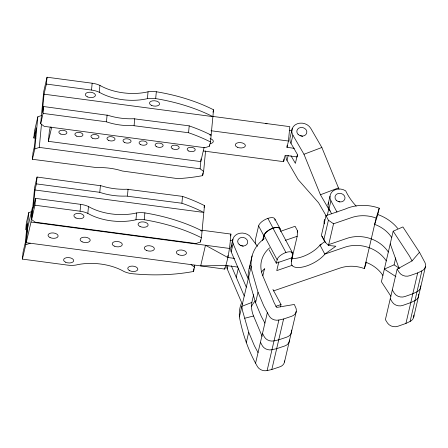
<?xml version="1.0" encoding="UTF-8"?>
<svg xmlns="http://www.w3.org/2000/svg" width="448" height="448" viewBox="0 0 448 448"><rect width="100%" height="100%" fill="white"/><g stroke="black" fill="none" stroke-linecap="round" stroke-linejoin="round"><path stroke-width="0.67" d="M292.018 257.578L291.301 264.051L292.522 265.966A20.266 8.686 -28.1 0 0 324.005 255.153L324.8 254.1L335.843 246.238L328.502 245.437L325.237 242.217L321.384 235.458L325.987 215.673L345.072 209.115A41.222 34.866 13.1 0 1 379.249 208.202L377.485 215.779M269.147 249.855L276.259 263.178L291.889 257.807L292.701 253.254L279.765 229.029A8.714 3.735 -28.1 0 0 273 228.267A8.714 3.735 -28.1 0 0 264.673 234.214L263.323 238.952M291.312 261.542L297.198 236.275L297.506 230.815L295.092 226.29L280.398 231.342M194.768 265.194L193.592 271.46A125.429 66.466 5.4 0 1 168.599 274.473L163.402 274.719A125.429 66.466 5.4 0 1 131.684 273.644A16.503 8.747 5.4 0 1 123.922 271.471A40.533 21.476 5.4 0 0 75.796 265.07A16.503 8.747 5.4 0 1 67.519 265.11L22.4 259.112L23.05 252.269L25.402 242.161L27.149 223.681L25.726 229.785L26.37 222.942L28.773 212.626L31.343 211.725M35.902 138.242L33.852 137.967L34.496 131.124L37.834 116.81L41.686 115.461M205.57 150.898L203.627 171.427L202.647 175.638A125.429 66.466 5.4 0 1 182.795 178.293L177.873 178.64L122.326 171.013A40.533 21.476 5.4 0 0 96.964 167.636L32.39 159.292L33.034 152.449L34.457 146.345L36.204 127.865L33.852 137.967M22.4 259.112L25.732 244.793L28.773 212.626M32.39 159.292L34.793 148.977L37.834 116.81M26.225 242.687L27.58 228.312L32.385 207.682L31.024 222.051L26.225 242.687L224.739 269.086C228.519 257.807 230.048 245.902 230.899 234.08L201.852 230.216M31.612 219.526L34.653 187.359L37.055 177.038L101.522 185.858A40.533 21.476 5.4 0 0 126.885 189.23L182.543 196.386L187.006 197.988A125.429 66.466 5.4 0 1 204.473 205.598L201.432 237.77L200.452 241.982L195.95 243.55L35.134 222.163L31.612 219.526L34.95 205.206L35.594 198.363L80.713 204.361A16.503 8.747 5.4 0 1 88.474 206.534A40.533 21.476 5.4 0 0 136.601 212.934A16.503 8.747 5.4 0 1 144.878 212.895A125.429 66.466 5.4 0 1 175.179 220.069L179.95 221.642A125.429 66.466 5.4 0 1 202.082 230.922L200.698 230.742M40.673 123.71L43.714 91.543L47.046 77.224L92.165 83.222A16.503 8.747 5.4 0 1 99.926 85.394A40.533 21.476 5.4 0 0 148.053 91.795A16.503 8.747 5.4 0 1 156.33 91.756A125.429 66.466 5.4 0 1 186.631 98.93L191.402 100.498A125.429 66.466 5.4 0 1 213.534 109.782L210.493 141.949L209.513 146.16L205.01 147.734L44.19 126.347L40.673 123.71L43.075 113.389L43.719 106.546L108.186 115.36A40.533 21.476 5.4 0 0 133.549 118.737L189.006 125.821L193.67 127.495A125.429 66.466 5.4 0 1 211.137 135.106L209.754 134.921M37.055 177.038L36.411 183.887L34.989 189.991L33.242 208.471L35.594 198.363M47.046 77.224L46.396 84.067L44.044 94.175L42.297 112.655L43.719 106.546M34.793 148.977L39.29 147.403L41.49 124.135M204.109 147.342L200.788 161.605L48.39 141.338L49.364 131.068L50.31 126.997M201.432 237.77A125.429 66.466 5.4 0 0 179.301 228.486L174.53 226.918A125.429 66.466 5.4 0 0 144.234 219.738A16.503 8.747 5.4 0 0 135.951 219.778A40.533 21.476 5.4 0 1 87.83 213.377A16.503 8.747 5.4 0 0 80.063 211.21L80.713 204.361M44.044 94.175L212.884 116.626A125.429 66.466 5.4 0 0 190.753 107.346L185.982 105.773A125.429 66.466 5.4 0 0 155.68 98.599A16.503 8.747 5.4 0 0 147.403 98.638A40.533 21.476 5.4 0 1 99.277 92.238A16.503 8.747 5.4 0 0 91.515 90.065L92.165 83.222M87.83 213.377L88.474 206.534M99.277 92.238L99.926 85.394M34.989 189.991L203.829 212.447A125.429 66.466 5.4 0 0 186.362 204.831L181.894 203.235L126.235 196.073A40.533 21.476 5.4 0 1 100.873 192.702L99.792 192.315L100.436 185.472M210.493 141.949A125.429 66.466 5.4 0 0 193.026 134.338L188.558 132.737L132.899 125.58A40.533 21.476 5.4 0 1 107.537 122.209L106.456 121.822L107.1 114.974M127.428 195.989L128.078 189.146M134.092 125.496L134.742 118.653M135.951 219.778L136.601 212.934M147.403 98.638L148.053 91.795M144.234 219.738L144.878 212.895M155.68 98.599L156.33 91.756M181.894 203.235L182.543 196.386M188.558 132.737L189.207 125.894M203.627 171.427L200.11 168.79L201.046 158.866M193.592 271.46L193.85 268.722M202.647 175.638L202.905 172.9M200.452 241.982L200.648 239.926M209.513 146.16L209.642 144.794M224.739 269.086L224.868 267.719M234.494 258.395L227.814 257.505L228.004 255.455M203.414 150.993L283.651 161.666L283.909 158.928M294.336 148.327L286.983 147.347L287.179 145.292M286.983 147.347L288.456 141.03L289.811 126.655L212.447 116.368M48.39 141.338L51.71 127.075M212.974 112.19L213.534 109.782M204.053 207.407L204.473 205.598M230.457 235.973L230.899 234.08M230.994 247.374L232.904 239.165M242.34 304.231L227.22 268.912L227.954 265.754M246.31 287.174L231.19 251.854L233.1 243.645A10.13 8.574 13.1 0 1 237.356 234.058A10.13 8.574 13.1 0 1 249.553 235.816L257.505 246.344M236.242 277.306L238.302 268.464M274.949 220.293A9.122 3.909 -28.1 0 0 267.876 218.366A9.122 3.909 -28.1 0 0 258.591 225.915L255.287 240.128A74.984 23.806 71 0 1 255.326 243.992M249.161 268.503L252.101 255.87M284.609 360.898A8.109 6.854 13.1 0 1 279.72 366.873L271.824 369.527L267.12 370.569A8.109 6.854 13.1 0 1 257.611 366.862C248.651 351.439 242.631 334.365 239.4 316.865L251.166 266.33A41.373 34.994 13.1 0 1 261.442 240.946L264.214 238.7M262.595 240.649L263.771 235.603A9.122 3.909 -28.1 0 1 273.05 228.054A9.122 3.909 -28.1 0 1 280.123 229.981M283.651 161.666L285.124 155.35L297.153 156.951L297.618 154.946M292.253 128.526L290.338 136.735A10.13 8.574 13.1 0 0 290.987 143.366L297.45 154.515L295.389 163.358L290.97 155.73M262.125 336.347L253.551 315.997A32.424 27.429 13.1 0 1 251.843 302.445L253.646 294.706M326.183 215.914L318.567 202.77L298.094 179.536L287.017 160.418L288.193 155.366M290.987 143.366L292.897 135.15A10.13 8.574 13.1 0 1 297.22 123.794A10.13 8.574 13.1 0 1 310.772 128.369L321.849 147.487L338.996 189.179M246.254 342.776L248.702 332.248L242.458 310.453L241.853 306.337L251.843 302.445M264.902 323.114L261.279 316.327L255.567 302.77L258.014 292.242L251.77 270.446L251.166 266.33M262.825 275.8L264.41 269.002M276.259 263.178L277.614 258.44A8.714 3.735 -28.1 0 1 285.936 252.493A8.714 3.735 -28.1 0 1 292.701 253.254M278.83 261.766L276.769 270.609L292.118 265.334M255.59 363.121L267.35 312.586L263.726 305.799L258.014 292.242M297.198 232.131L297.506 230.815M280.476 306.858L281.008 304.55L272.927 289.408M267.12 370.569L278.886 320.034L283.59 318.993L291.486 316.338A8.109 6.854 13.1 0 0 296.145 308.655L294.336 304.455L276.651 307.446L274.114 302.697L262.864 275.99A32.424 27.429 13.1 0 1 269.634 247.828M271.824 369.527L283.59 318.993M284.486 362.029L296.246 311.494M328.065 204.506L329.98 196.297M327.342 215.107L328.737 209.104L320.432 194.768L303.974 154.269L292.897 135.15M331.57 213.763L329.006 208.964L330.915 200.754A10.13 8.574 13.1 0 1 333.486 190.641A10.13 8.574 13.1 0 1 345.716 190.887A64.607 54.65 13.1 0 0 356.171 206.091M323.798 239.982L328.401 220.198L325.987 215.673M328.502 245.437L333.542 223.782L351.607 217.577A32.424 27.429 13.1 0 1 376.141 218.047L379.249 208.202M273.482 290.914L339.847 268.106A32.424 27.429 13.1 0 1 364.375 268.582L376.141 218.047M419.479 252.274L412.048 260.915L397.152 269.125L385.392 319.659L387.548 323.109A8.109 6.854 13.1 0 0 398.082 326.2L405.922 323.445L410.105 321.429L421.87 270.894A8.109 6.854 13.1 0 0 425.085 262.819L419.479 252.274L402.892 226.934L393.176 231.207L381.41 281.742L390.914 296.257M395.892 276.618L384.356 269.108L394.072 264.835L395.69 257.891M405.922 323.445L417.682 272.91L421.87 270.894M413.683 317.201L425.443 266.666M364.375 268.582L366.453 262.018M264.779 268.671L263.889 269.455A32.424 27.429 13.1 0 0 261.47 272.014M324.94 241.517L319.973 245.056L319.172 246.103A20.266 8.686 -28.1 0 1 291.995 258.44M303.974 154.269L321.849 147.487M320.432 194.768L338.302 187.981M417.682 272.91L409.842 275.666A8.109 6.854 13.1 0 1 399.314 272.574L397.152 269.125M25.732 244.793L30.234 243.219M285.219 240.391L297.198 236.275M321.272 244.608L319.973 245.056L324.8 254.1L344.697 247.262A32.424 27.429 13.1 0 1 386.266 260.898M328.692 244.63L346.758 238.42A32.424 27.429 13.1 0 1 388.321 252.056M275.8 306.342L281.008 304.55M244.692 318.259L253.551 315.997M46.396 84.067L91.515 90.065M289.268 130.323L291.945 130.682M210.986 130.726L288.456 141.03M43.075 113.389L106.456 121.822M39.29 147.403L200.11 168.79M36.411 183.887L99.792 192.315M34.95 205.206L80.063 211.21M230.098 240.486L232.77 240.839M31.024 222.051L229.544 248.455M237.983 267.109L225.949 265.507L200.676 265.888L205.481 245.252L227.814 257.505M265.754 123.458L267.058 123.844M394.072 264.835L399.263 268.218M328.401 220.198L333.542 223.782M191.05 264.606L194.572 267.249M393.176 231.207L409.517 256.166L412.048 260.915M392.302 289.968L394.458 293.418A8.109 6.854 13.1 0 0 404.992 296.509L412.832 293.754L417.015 291.743A8.109 6.854 13.1 0 0 420.745 285.863M390.242 298.81L392.403 302.266A8.109 6.854 13.1 0 0 402.931 305.351L410.771 302.596L414.96 300.586A8.109 6.854 13.1 0 0 418.639 294.151M267.35 312.586L269.377 316.327A8.109 6.854 13.1 0 0 278.886 320.034M262.5 333.43L264.522 337.17A8.109 6.854 13.1 0 0 274.03 340.878L278.734 339.836L286.63 337.182A8.109 6.854 13.1 0 0 291.424 330.064M260.439 342.272L262.466 346.013A8.109 6.854 13.1 0 0 271.975 349.72L276.679 348.678L284.575 346.03A8.109 6.854 13.1 0 0 289.458 340.054M330.915 200.754L337.002 212.15M322.028 236.214L325.237 242.217M274.954 219.162L280.134 228.85M291.726 252.532L292.695 254.346M267.876 218.366L273.05 228.054M273 228.267L285.936 252.493M264.13 235.491L277.066 259.717M258.591 225.915L263.771 235.603M258.037 352.593L254.414 345.806L248.702 332.248M233.1 243.645L248.226 278.964A41.373 34.994 13.1 0 1 250.281 265.177M231.319 265.81L244.255 296.016M390.236 243.841L399.106 268.526M255.567 302.77L249.318 280.974L248.713 276.858M210.14 138.634A5.068 2.682 5.4 0 1 213.304 141.316A5.068 2.682 5.4 0 1 210.23 143.612M287.017 160.418A10.13 8.574 13.1 0 1 285.908 155.982M300.16 135.671A5.068 4.284 13.1 0 1 302.641 136.511M330.238 211.053A10.13 8.574 13.1 0 1 328.737 209.104M227.22 268.912A10.13 8.574 13.1 0 1 226.817 265.535M231.19 251.854A10.13 8.574 13.1 0 1 231.907 245.319M240.61 245.594A5.068 4.284 13.1 0 1 243.146 246.254M329.006 208.964A10.13 8.574 13.1 0 1 328.619 202.339M338.498 201.566A5.068 4.284 13.1 0 1 339.78 201.886M324.229 223.826A10.13 8.574 13.1 0 1 324.649 219.397M391.703 237.524A32.424 27.429 13.1 0 0 374.668 224.37L377.782 214.519A41.222 34.866 13.1 0 1 397.807 228.542M251.451 306.522A32.424 27.429 13.1 0 1 255.326 300.821M239.4 316.865A41.373 34.994 13.1 0 1 241.248 303.626M413.784 314.994A8.109 6.854 13.1 0 1 410.105 321.429M365.848 262.265A32.43 27.429 13.1 0 1 382.883 275.425M178.382 254.638A5.068 2.682 5.4 0 0 186.435 253.355A5.068 2.682 5.4 0 0 179.446 250.079A5.068 2.682 5.4 0 0 178.382 254.638M146.3 250.37A5.068 2.682 5.4 0 0 154.353 249.088A5.068 2.682 5.4 0 0 147.364 245.812A5.068 2.682 5.4 0 0 146.3 250.37M114.218 246.103A5.068 2.682 5.4 0 0 122.27 244.821A5.068 2.682 5.4 0 0 115.276 241.545A5.068 2.682 5.4 0 0 114.218 246.103M82.135 241.836A5.068 2.682 5.4 0 0 90.182 240.554A5.068 2.682 5.4 0 0 83.194 237.278A5.068 2.682 5.4 0 0 82.135 241.836M50.053 237.569A5.068 2.682 5.4 0 0 58.1 236.292A5.068 2.682 5.4 0 0 51.111 233.01A5.068 2.682 5.4 0 0 50.053 237.569M237.3 147.213A5.068 2.682 5.4 0 0 245.347 145.936A5.068 2.682 5.4 0 0 238.358 142.654A5.068 2.682 5.4 0 0 237.3 147.213M87.349 96.858A5.068 2.682 5.4 0 0 95.402 95.575A5.068 2.682 5.4 0 0 88.413 92.299A5.068 2.682 5.4 0 0 87.349 96.858M151.519 105.392A5.068 2.682 5.4 0 0 159.566 104.11A5.068 2.682 5.4 0 0 152.578 100.834A5.068 2.682 5.4 0 0 151.519 105.392M76.485 136.097A4.054 2.15 5.4 0 0 82.925 135.078A4.054 2.15 5.4 0 0 77.336 132.451A4.054 2.15 5.4 0 0 76.485 136.097M60.446 133.963A4.054 2.15 5.4 0 0 66.886 132.944A4.054 2.15 5.4 0 0 61.292 130.318A4.054 2.15 5.4 0 0 60.446 133.963M108.567 140.364A4.054 2.15 5.4 0 0 115.007 139.345A4.054 2.15 5.4 0 0 109.418 136.718A4.054 2.15 5.4 0 0 108.567 140.364M92.529 138.23A4.054 2.15 5.4 0 0 98.969 137.211A4.054 2.15 5.4 0 0 93.374 134.585A4.054 2.15 5.4 0 0 92.529 138.23M124.611 142.498A4.054 2.15 5.4 0 0 131.051 141.478A4.054 2.15 5.4 0 0 125.462 138.852A4.054 2.15 5.4 0 0 124.611 142.498M140.655 144.631A4.054 2.15 5.4 0 0 147.095 143.606A4.054 2.15 5.4 0 0 141.501 140.986A4.054 2.15 5.4 0 0 140.655 144.631M156.694 146.765A4.054 2.15 5.4 0 0 163.134 145.74A4.054 2.15 5.4 0 0 157.545 143.119A4.054 2.15 5.4 0 0 156.694 146.765M172.738 148.898A4.054 2.15 5.4 0 0 179.178 147.874A4.054 2.15 5.4 0 0 173.583 145.253A4.054 2.15 5.4 0 0 172.738 148.898M188.776 151.032A4.054 2.15 5.4 0 0 195.216 150.007A4.054 2.15 5.4 0 0 189.627 147.386A4.054 2.15 5.4 0 0 188.776 151.032M140.067 226.531A5.068 2.682 5.4 0 0 148.114 225.249A5.068 2.682 5.4 0 0 141.126 221.973A5.068 2.682 5.4 0 0 140.067 226.531M75.902 217.997A5.068 2.682 5.4 0 0 83.95 216.714A5.068 2.682 5.4 0 0 76.961 213.438A5.068 2.682 5.4 0 0 75.902 217.997M129.774 270.749A5.068 2.682 5.4 0 0 137.822 269.466A5.068 2.682 5.4 0 0 130.833 266.19A5.068 2.682 5.4 0 0 129.774 270.749M65.61 262.214A5.068 2.682 5.4 0 0 73.657 260.932A5.068 2.682 5.4 0 0 66.668 257.656A5.068 2.682 5.4 0 0 65.61 262.214M298.116 134.428A5.068 4.284 13.1 0 0 306.628 133.375A5.068 4.284 13.1 0 0 300.759 127.473A5.068 4.284 13.1 0 0 298.116 134.428M239.294 244.658A5.068 4.284 13.1 0 0 247.615 242.978A5.068 4.284 13.1 0 0 241.226 237.49A5.068 4.284 13.1 0 0 239.294 244.658M336.174 200.183A5.068 4.284 13.1 0 0 344.742 199.382A5.068 4.284 13.1 0 0 339.097 193.329A5.068 4.284 13.1 0 0 336.174 200.183"/></g></svg>
